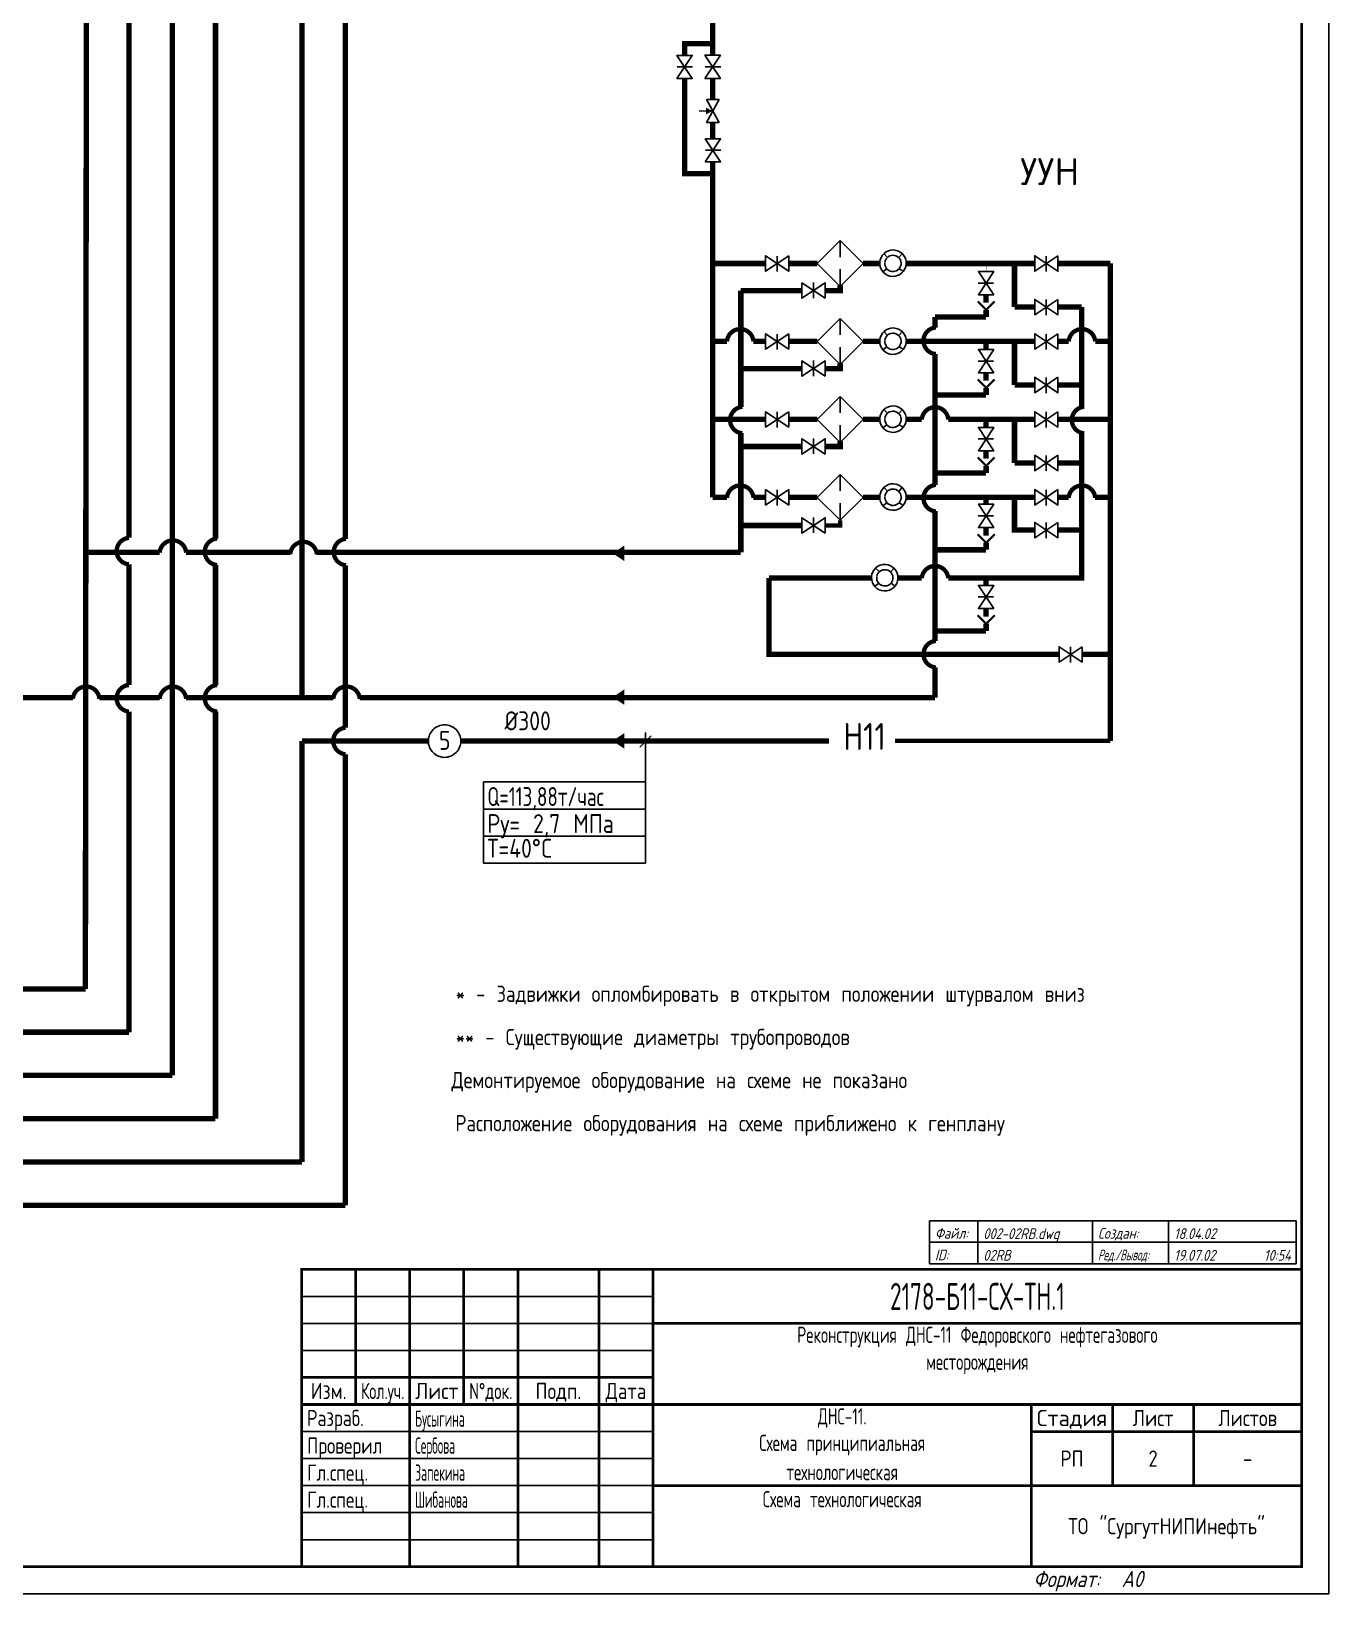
# Model space of a CAD drawing. Extents: x 0 to 118900, y 0 to 84100.
# Drawn here: x 94898 to 118900, y 0 to 28898 of the extents above; entities that cross this region are included whole.
import ezdxf
from ezdxf.enums import TextEntityAlignment as Align

# ---------------------------------------------------------------- set-up
doc = ezdxf.new("R2010")
doc.units = 0
doc.header["$LTSCALE"] = 1000
doc.layers.get('0').update_dxf_attribs({"linetype": 'CONTINUOUS'})
for name, color, linetype in [('LAYER1', 7, 'CONTINUOUS'), ('LAYER2', 7, 'CONTINUOUS'), ('TITLEBLK', 7, 'CONTINUOUS'), ('ВОДА', 135, 'CONTINUOUS'), ('ДРЕНАЖ', 112, 'CONTINUOUS'), ('НЕФТЬ', 14, 'CONTINUOUS')]:
    doc.layers.add(name, color=color, linetype=linetype)
doc.styles.get("Standard").update_dxf_attribs({"font": 'txt.shx', "width": 0.75})
doc.styles.add('TITLE', font='txt.shx', dxfattribs={"width": 0.8})

# ---------------------------------------------------------------- blocks, each defined once
blk = doc.blocks.new('AMW_TITLE')
for p, q in [((1115.153256973935, 69), (1145.305797613333, 69)), ((1145.305797613333, 69), (1183, 69)), ((1115.153256973935, 65), (1145.305797613333, 65)), ((1145.305797613333, 65), (1183, 65)), ((1115.153256973935, 61), (1145.305797613333, 61)), ((1145.305797613333, 61), (1183, 61)), ((999, 55), (1064, 55)), ((999, 50), (1064, 50)), ((999, 45), (1064, 45)), ((999, 35), (1064, 35)), ((999, 30), (1064, 30)), ((999, 25), (1064, 25)), ((999, 20), (1064, 20)), ((999, 15), (1064, 15)), ((999, 10), (1064, 10))]:
    blk.add_line(p, q)
blk.add_lwpolyline([(0, 0), (1189, 0), (1189, 841), (0, 841)], close=True)
at = {"const_width": 0.5}
blk.add_lwpolyline([(20, 5), (1184, 5), (1184, 836), (20, 836)], close=True, dxfattribs=at)
for points in [[(1115.153256973935, 69), (1115.153256973935, 60.99999999999999)], [(1124.091595345356, 69), (1124.091595345356, 60.99999999999999)], [(1145.305797613333, 69), (1145.305797613333, 60.99999999999999)], [(1159.379908699642, 69), (1159.379908699642, 60.99999999999999)], [(1183, 69), (1183, 60.99999999999999)]]:
    blk.add_lwpolyline(points)
for points in [[(1184, 59.99999999999999), (999, 59.99999999999999), (999, 4.999999999999993)], [(1009, 34.99999999999999), (1009, 59.99999999999999)], [(1019, 59.99999999999999), (1019, 4.999999999999993)], [(1029, 34.99999999999999), (1029, 59.99999999999999)], [(1039, 59.99999999999999), (1039, 4.999999999999993)], [(1054, 59.99999999999999), (1054, 4.999999999999993)], [(1064, 59.99999999999999), (1064, 4.999999999999993)], [(1184, 49.99999999999999), (1064, 49.99999999999999)], [(999, 39.99999999999999), (1064, 39.99999999999999)], [(1184, 34.99999999999999), (999, 34.99999999999999)], [(1134, 34.99999999999999), (1134, 4.999999999999993)], [(1149, 19.99999999999999), (1149, 34.99999999999999)], [(1164, 19.99999999999999), (1164, 34.99999999999999)], [(1184, 29.99999999999999), (1134, 29.99999999999999)], [(1184, 19.99999999999999), (1064, 19.99999999999999)]]:
    blk.add_lwpolyline(points, dxfattribs=at)
at = {"style": 'TITLE', "oblique": 15}
for s, height, width, p in [('Файл:', 2, 0.8, (1116.153256973935, 65.66666666666667)), ('Создан:', 2, 0.8, (1146.305797613333, 65.66666666666667)), ('ID:', 2, 0.8, (1116.153256973935, 61.66666666666666)), ('Ред./Вывод:', 2, 0.6, (1146.305797613333, 61.66666666666666)), ('Формат:', 3, 0.8, (1134.34658886331, 1.226865800694554))]:
    blk.add_text(s, height=height, dxfattribs=dict(at, width=width)).set_placement(p)
at = {"style": 'TITLE', "width": 0.8}
for s, p in [('Изм.', (1004, 36)), ('Подп.', (1046.5, 36)), ('Дата', (1059, 36)), ('Лист', (1156.5, 31)), ('Листов', (1174, 31)), ('ТО "СургутНИПИнефть"', (1159, 11))]:
    blk.add_text(s, height=3, dxfattribs=at).set_placement(p, align=Align.CENTER)
at = {"style": 'TITLE'}
for s, width, p, p2 in [('Кол.уч.', 0.5161290322580646, (1010, 36), (1018, 36)), ('Лист', 0.6956521739130435, (1020, 36), (1028, 36)), ('N%%dдок.', 0.5714285714285714, (1030, 36), (1038, 36)), ('Стадия', 0.7647058823529411, (1135, 31), (1148, 31))]:
    blk.add_text(s, height=3, dxfattribs=dict(at, width=width)).set_placement(p, p2, align=Align.FIT)
at = {"style": 'TITLE', "width": 0.75}
blk.add_text('Разраб.', height=3, dxfattribs=at).set_placement((1000, 31))
at = {"style": 'TITLE', "oblique": 15, "width": 0.8}
for tag, p in [('FILENAME', (1125.091595345356, 65)), ('FILEDATE', (1160.379908699642, 65)), ('ID', (1125.091595345356, 61)), ('EDITDATE', (1160.379908699642, 61))]:
    blk.add_attdef(tag, text='', height=2, dxfattribs=at).set_placement(p, align=Align.BOTTOM_LEFT)
blk.add_attdef('EDITTIME', text='', height=2, dxfattribs=at).set_placement((1182, 61), align=Align.BOTTOM_RIGHT)
at = {"style": 'TITLE'}
for tag, height, width, p in [('SHIFR', 5, 0.6, (1124, 55)), ('NAMEPROJ_1', 3, 0.65, (1124, 47.5)), ('NAMEPROJ_2', 3, 0.65, (1124, 42.5)), ('NAMEPROJ_3', 3, 0.65, (1124, 37.5)), ('NAMEOBJ_1', 3, 0.65, (1099, 32.5)), ('NAMEOBJ_2', 3, 0.65, (1099, 27.5)), ('STAD', 3, 0.8, (1141.5, 25)), ('SHEET', 3, 0.8, (1156.5, 25)), ('SHEETS', 3, 0.8, (1174, 25)), ('NAMEOBJ_3', 3, 0.65, (1099, 22.5)), ('NAMSHEET_1', 3, 0.65, (1099, 17.5)), ('NAMSHEET_2', 3, 0.65, (1099, 12.5)), ('NAMSHEET_3', 3, 0.65, (1099, 7.5))]:
    blk.add_attdef(tag, text='', height=height, dxfattribs=dict(at, width=width)).set_placement(p, align=Align.MIDDLE)
for tag, width, p in [('AUTHOR', 0.5, (1020, 30)), ('SPEC1', 0.75, (1000, 25)), ('RAZRAB1', 0.5, (1020, 25)), ('SPEC2', 0.75, (1000, 20)), ('RAZRAB2', 0.5, (1020, 20)), ('SPEC3', 0.75, (1000, 15)), ('RAZRAB3', 0.5, (1020, 15)), ('SPEC4', 0.75, (1000, 10)), ('RAZRAB4', 0.5, (1020, 10)), ('SPEC5', 0.75, (1000, 5)), ('RAZRAB5', 0.5, (1020, 5))]:
    blk.add_attdef(tag, text='', height=3, dxfattribs=dict(at, width=width)).set_placement(p, align=Align.BOTTOM_LEFT)
at = {"style": 'TITLE', "oblique": 15, "width": 0.8}
blk.add_attdef('FORMAT', (1150.668636300932, 1.226865800694554), '', height=3, dxfattribs=at)

msp = doc.modelspace()

# ---------------------------------------------------------------- linework, layer by layer
for p, q in [((109862.174808566, 25027.5927978839), (109437.9107399597, 24603.32872927817)), ((109862.174808566, 24722.51231572626), (109862.174808566, 25027.5927978839)), ((110286.4388771717, 24603.32872927817), (109862.174808566, 25027.5927978839)), ((109437.9107399597, 24603.32872927817), (109862.174808566, 24179.06466067247)), ((109862.174808566, 24179.06466067247), (110286.4388771717, 24603.32872927817)), ((109862.174808566, 24179.06466067247), (109862.174808566, 24495.38095971695)), ((109862.174808566, 23585.5927978839), (109437.9107399597, 23161.32872927817)), ((110286.4388771717, 23161.32872927817), (109862.174808566, 23585.5927978839)), ((109862.174808566, 23280.51231572626), (109862.174808566, 23585.5927978839)), ((109437.9107399597, 23161.32872927817), (109862.174808566, 22737.06466067247)), ((109862.174808566, 22737.06466067247), (110286.4388771717, 23161.32872927817)), ((109862.174808566, 22737.06466067247), (109862.174808566, 23053.38095971695)), ((109862.174808566, 22143.78835994263), (109437.9107399597, 21719.5242913369)), ((110286.4388771717, 21719.5242913369), (109862.174808566, 22143.78835994263)), ((109862.174808566, 21838.707877785), (109862.174808566, 22143.78835994263)), ((109437.9107399597, 21719.5242913369), (109862.174808566, 21295.2602227312)), ((109862.174808566, 21295.2602227312), (110286.4388771717, 21719.5242913369)), ((109862.174808566, 21295.2602227312), (109862.174808566, 21611.57652177568)), ((109862.174808566, 20702.00975728328), (109437.9107399597, 20277.74568867755)), ((110286.4388771717, 20277.74568867755), (109862.174808566, 20702.00975728328)), ((109862.174808566, 20399.15752075955), (109862.174808566, 20702.00975728328)), ((109437.9107399597, 20277.74568867755), (109862.174808566, 19853.48162007185)), ((109862.174808566, 19853.48162007185), (110286.4388771717, 20277.74568867755)), ((109862.174808566, 19853.48162007185), (109862.174808566, 20172.02616475083)), ((106259.3886859333, 15013.40489192314), (106259.3886859333, 15929.69753053595)), ((106154.1943379533, 15655.68366485547), (106366.3263723093, 15867.81569921144)), ((103264.9147434633, 15013.40489192314), (104125.7688649714, 15013.40489192314)), ((103264.9147434633, 14721.96486632155), (103264.9147434633, 15013.40489192314)), ((104125.7688649714, 15013.40489192314), (106259.3886859333, 15013.40489192314)), ((106259.3886859333, 15013.40489192314), (106259.3886859333, 13513.40489192314)), ((103264.9147434633, 14721.96486632155), (103264.9147434633, 13513.40489192314)), ((103264.9147434633, 14513.40489192315), (104125.7688649714, 14513.40489192314)), ((104125.7688649714, 14513.40489192314), (106259.3886859333, 14513.40489192314)), ((103264.9147434633, 14013.40489192314), (104125.7688649714, 14013.40489192314)), ((104125.7688649714, 14013.40489192314), (106259.3886859333, 14013.40489192314)), ((103264.9147434633, 13513.40489192314), (104125.7688649714, 13513.40489192314)), ((104125.7688649714, 13513.40489192314), (106259.3886859333, 13513.40489192314))]:
    msp.add_line(p, q)
at = {"color": 14, "const_width": 100}
for points in [[(97506.11038356839, 35454.5780448381), (97506.11038356839, 9585.987905429913)], [(100706.1103835684, 29920.39456020687), (100706.1103835684, 19510.09117758449)], [(100706.1103835684, 19022.73153981734), (100706.1103835684, 16017.15865429865)], [(100706.1103835684, 15527.60346861133), (100706.1103835684, 7185.98790542991)]]:
    msp.add_lwpolyline(points, dxfattribs=at)
at = {"color": 6, "const_width": 100}
for points in [[(99906.11038356839, 30742.77322935954), (99906.11038356839, 16573.46894242677)], [(95918.53008092701, 30171.63095109516), (95899.9666632559, 11185.98790542991)], [(108024.2845258442, 24101.37503753006), (108024.2845258442, 21949.03414162968)], [(112562.0145278326, 23744.20303004081), (112562.0145278326, 23612.3107315333)], [(112562.0145278326, 23612.3107315333), (111615.6214451863, 23612.3107315333)], [(112562.0145278326, 22302.20303004081), (112562.0145278326, 22170.3107315333)], [(112562.0145278326, 22170.3107315333), (111615.6214451863, 22170.3107315333)], [(108024.2845258442, 21466.1408043413), (108024.2845258442, 19258.68767371373)], [(112562.0145278326, 20860.39859209954), (112562.0145278326, 20728.50629359204)], [(112562.0145278326, 20728.50629359204), (111615.6214451863, 20728.50629359204)], [(112562.0145278326, 19439.09551391987), (112562.0145278326, 19307.20321541237)], [(97273.80359246812, 19258.68767371373), (95923.4143951482, 19258.68767371373)], [(99692.72681635071, 19258.68767371373), (97763.62462225577, 19258.68767371373)], [(108024.2845258442, 19258.68767371373), (100174.5479726412, 19258.68767371373)], [(112562.0145278326, 19307.20321541237), (111615.6214451863, 19307.20321541237)], [(112562.0145278326, 17939.92703926127), (112562.0145278326, 17808.03474075377)], [(112562.0145278326, 17808.03474075377), (111615.6214451863, 17808.03474075377)], [(89785.77508035088, 16573.46894242677), (95670.64474228815, 16573.46894242677)], [(96155.84851525638, 16573.46894242677), (97276.11222087783, 16573.46894242677)], [(97761.31599384606, 16573.46894242677), (100487.0471780572, 16573.46894242677)], [(100972.2509510255, 16573.46894242677), (111615.6214451863, 16573.46894242677)]]:
    msp.add_lwpolyline(points, dxfattribs=at)
at = {"color": 7, "const_width": 100}
for points in [[(96706.11038356839, 29929.01547561539), (96706.11038356839, 19529.11898523798)], [(98306.11038356839, 29919.72822380083), (98306.11038356839, 19511.61480044657)], [(96706.11038356839, 19038.51995482584), (96706.11038356839, 16806.95649665075)], [(98306.11038356839, 19029.23270301127), (98306.11038356839, 16802.84803016233)], [(96706.11038356839, 16316.35746623861), (96706.11038356839, 10385.98790542991)], [(98306.11038356839, 16320.46593272703), (98306.11038356839, 8785.987905429913)], [(99906.11038356839, 15773.46894242677), (99906.11038356839, 7985.987905429913)]]:
    msp.add_lwpolyline(points, dxfattribs=at)
for points, const_width in [([(107503.9287752702, 28455.07775129606), (107503.9287752702, 29122.90858056815)], 100), ([(107503.9287752702, 28666.33623253729), (106983.6343011871, 28666.33623253729), (106983.6343011871, 28450.99913418145)], 100), ([(106983.6343011871, 28021.85924749056), (106983.6343011871, 26266.15334664904), (107503.9287752702, 26266.15334664904)], 100), ([(106983.6343011871, 28021.85924749056), (106983.6343011871, 26266.15334664904)], 100), ([(107503.9287752702, 27634.18262406453), (107503.9287752702, 28025.9378646052)], 100), ([(107503.9287752702, 26911.14832904853), (107503.9287752702, 27213.41453141808)], 100), ([(107503.9287752702, 20277.7458890774), (107503.9287752702, 26482.00844235763)], 100), ([(108480.7204310613, 24603.32872927815), (107503.9287752702, 24603.32872927815)], 100), ([(109437.9107399599, 24603.32872927815), (108909.8603177522, 24603.32872927815)], 100), ([(110592.9419951732, 24603.32872927815), (110286.4388771716, 24603.32872927815)], 100), ([(113460.9196216955, 24603.32872927815), (111082.8727789895, 24603.32872927815)], 100), ([(113087.4461199745, 24603.32872927815), (113087.4461199745, 23797.3828940431)], 100), ([(114861.3699029192, 24603.32872927815), (113890.0595083864, 24603.32872927815)], 100), ([(114861.3699029192, 24603.32872927815), (114861.3699029192, 20277.7458890774)], 100), ([(113460.9196216955, 23797.3828940431), (113087.4461199745, 23797.3828940431)], 100), ([(114327.484138546, 23797.3828940431), (113890.0595083864, 23797.3828940431)], 100), ([(114327.484138546, 23797.3828940431), (114327.484138546, 21926.20855720472)], 100), ([(107767.6555722096, 23161.32872927815), (107503.9287752702, 23161.32872927815)], 100), ([(108480.7204310613, 23161.32872927815), (108258.3429043386, 23161.32872927815)], 100), ([(109437.9107399599, 23161.32872927815), (108909.8603177522, 23161.32872927815)], 100), ([(110592.9419951732, 23161.32872927815), (110286.4388771716, 23161.32872927815)], 100), ([(113460.9196216955, 23161.32872927815), (111082.8727789895, 23161.32872927815)], 100), ([(113087.4461199745, 23161.32872927815), (113087.4461199745, 22355.3828940431)], 100), ([(114088.9306877487, 23161.32872927815), (113890.0595083864, 23161.32872927815)], 100), ([(114861.3699029192, 23161.32872927815), (114579.6180198776, 23161.32872927815)], 100), ([(113460.9196216955, 22355.3828940431), (113087.4461199745, 22355.3828940431)], 100), ([(114327.484138546, 22355.3828940431), (113890.0595083864, 22355.3828940431)], 100), ([(108480.7204310613, 21719.52429133688), (107503.9287752702, 21719.52429133688)], 100), ([(109437.9107399599, 21719.52429133688), (108909.8603177522, 21719.52429133688)], 100), ([(110592.9419951732, 21719.52429133688), (110286.4388771716, 21719.52429133688)], 100), ([(111371.3470668867, 21719.52429133688), (111082.8727789895, 21719.52429133688)], 100), ([(113460.9196216955, 21719.52429133688), (111861.6354137053, 21719.52429133688)], 100), ([(113087.4461199745, 21719.52429133688), (113087.4461199745, 20913.57845610183)], 100), ([(114861.3699029192, 21719.52429133688), (113890.0595083864, 21719.52429133688)], 100), ([(114327.484138546, 21470.37205524023), (114327.484138546, 18787.31455777086), (111861.2220199532, 18787.31455777086)], 100), ([(113460.9196216955, 20913.57845610183), (113087.4461199745, 20913.57845610183)], 100), ([(114327.484138546, 20913.57845610183), (113890.0595083864, 20913.57845610183)], 100), ([(107768.4325029483, 20277.7458890774), (107503.9287752702, 20277.7458890774)], 100), ([(108480.7204310613, 20277.7458890774), (108257.5659735999, 20277.7458890774)], 100), ([(109437.9109403598, 20277.7458890774), (108909.8603177522, 20277.7458890774)], 100), ([(110593.3976795188, 20277.7458890774), (110286.4386767718, 20277.7458890774)], 100), ([(113460.9196216955, 20277.7458890774), (111083.3284633351, 20277.7458890774)], 100), ([(113087.4461199745, 20277.7458890774), (113087.4461199745, 19672.59433458401), (113460.9196216955, 19672.59433458401)], 100), ([(114089.7076184874, 20277.7458890774), (113890.0595083864, 20277.7458890774)], 100), ([(114861.3699029192, 20277.7458890774), (114578.841089139, 20277.7458890774)], 100), ([(114861.3699029192, 20277.7458890774), (114861.3699029192, 15773.46894242677)], 100), ([(113890.0595083864, 19672.59433458401), (114327.484138546, 19672.59433458401)], 100), ([(108544.3934265647, 18787.31455777086), (108544.3934265647, 17373.46894242677), (113911.7083699399, 17373.46894242677)], 100), ([(110441.739873715, 18787.31455777086), (108544.3934265647, 18787.31455777086)], 100), ([(111371.7604606387, 18787.31455777086), (110931.6706575314, 18787.31455777086)], 100), ([(114340.8482566308, 17373.46894242677), (114861.3699029192, 17373.46894242677)], 100), ([(99906.11038356839, 15773.46894242677), (102245.5043362352, 15773.46894242677)], 100), ([(102842.0300348729, 15773.46894242677), (109652.2546566713, 15773.46894242677)], 100), ([(110875.7826287978, 15773.46894242677), (114861.3699029192, 15773.46894242677)], 80)]:
    msp.add_lwpolyline(points, dxfattribs=dict(const_width=const_width))
for points in [[(106841.0732749038, 28021.85924749056), (107126.1953274704, 28450.99913418145), (106841.0732749038, 28450.99913418145), (107126.1953274704, 28021.85924749056), (106841.0732749038, 28021.85924749056)], [(107361.3677489869, 28025.9378646052), (107646.4898015534, 28455.07775129606), (107361.3677489869, 28455.07775129606), (107646.4898015534, 28025.9378646052), (107361.3677489869, 28025.9378646052)], [(107131.4023720899, 28238.05947341381), (106846.2803195234, 28238.05947341381)], [(107651.696846173, 28242.13809052844), (107366.5747936064, 28242.13809052844)], [(107098.0004539171, 28021.85924749056), (106860.4257849013, 28021.85924749056)], [(107618.2949280003, 28025.9378646052), (107380.7202589844, 28025.9378646052)], [(107623.9515579799, 27634.18262406453), (107386.376888964, 27213.41453141808)], [(107623.9515579799, 27213.41453141808), (107386.376888964, 27634.18262406453)], [(107623.9515579799, 27634.18262406453), (107386.376888964, 27634.18262406453)], [(107386.376888964, 27213.41453141808), (107623.9515579799, 27213.41453141808)], [(107365.7889307648, 26482.00844235763), (107650.9109833313, 26911.14832904853), (107365.7889307648, 26911.14832904853), (107650.9109833313, 26482.00844235763), (107365.7889307648, 26482.00844235763)], [(107656.1180279508, 26698.20866828089), (107370.9959753843, 26698.20866828089)], [(107622.7161097781, 26482.00844235763), (107385.1414407623, 26482.00844235763)], [(107503.9287752702, 26482.00844235763), (107503.9287752702, 23465.67066382725)], [(108909.8603177522, 24745.88975556139), (108480.7204310613, 24460.7677029949), (108480.7204310613, 24745.88975556139), (108909.8603177522, 24460.7677029949), (108909.8603177522, 24745.88975556139)], [(108693.660091829, 24455.56065837532), (108693.660091829, 24740.68271094187)], [(108909.8603177522, 24488.96257654806), (108909.8603177522, 24726.53724556392)], [(110727.7783526612, 24728.02949223504), (110673.9769897417, 24779.96426253089)], [(110944.9059043868, 24712.6411411818), (110998.7075902399, 24770.34629371127)], [(113890.0595083864, 24745.88975556139), (113460.9196216955, 24460.7677029949), (113460.9196216955, 24745.88975556139), (113890.0595083864, 24460.7677029949), (113890.0595083864, 24745.88975556139)], [(113673.8592824631, 24455.56065837532), (113673.8592824631, 24740.68271094187)], [(113890.0595083864, 24488.96257654806), (113890.0595083864, 24726.53724556392)], [(110723.9354443004, 24502.97859925364), (110648.9977624624, 24447.19690746871)], [(110956.434952403, 24504.90205999818), (111012.157769503, 24464.50805416924)], [(112704.1807949377, 24024.7837419754), (112419.0587423712, 24453.92362866629), (112704.1807949377, 24453.92362866629), (112419.0587423712, 24024.7837419754), (112704.1807949377, 24024.7837419754)], [(109584.4678136458, 23958.81401124681), (109155.3279269548, 24243.93606381331), (109155.3279269548, 23958.81401124681), (109584.4678136458, 24243.93606381331), (109584.4678136458, 23958.81401124681)], [(109368.2675877225, 24249.14310843289), (109368.2675877225, 23964.02105586635)], [(112413.8516977516, 24240.98396789866), (112698.9737503182, 24240.98396789866)], [(112447.2536159244, 24024.7837419754), (112684.8282849402, 24024.7837419754)], [(113890.0595083864, 23939.94392032635), (113460.9196216955, 23654.82186775985), (113460.9196216955, 23939.94392032635), (113890.0595083864, 23654.82186775985), (113890.0595083864, 23939.94392032635)], [(113673.8592824631, 23649.61482314027), (113673.8592824631, 23934.73687570681)], [(113890.0595083864, 23683.01674131301), (113890.0595083864, 23920.59141032886)], [(108909.8603177522, 23303.88975556139), (108480.7204310613, 23018.7677029949), (108480.7204310613, 23303.88975556139), (108909.8603177522, 23018.7677029949), (108909.8603177522, 23303.88975556139)], [(108693.660091829, 23013.56065837532), (108693.660091829, 23298.68271094187)], [(108909.8603177522, 23046.96257654806), (108909.8603177522, 23284.53724556392)], [(110727.7783526612, 23286.02949223504), (110673.9769897417, 23337.96426253089)], [(110944.9059043868, 23270.6411411818), (110998.7075902399, 23328.34629371127)], [(113890.0595083864, 23303.88975556139), (113460.9196216955, 23018.7677029949), (113460.9196216955, 23303.88975556139), (113890.0595083864, 23018.7677029949), (113890.0595083864, 23303.88975556139)], [(113673.8592824631, 23013.56065837532), (113673.8592824631, 23298.68271094187)], [(113890.0595083864, 23046.96257654806), (113890.0595083864, 23284.53724556392)], [(110723.9354443004, 23060.97859925364), (110648.9977624624, 23005.19690746871)], [(110956.434952403, 23062.90205999818), (111012.157769503, 23022.50805416924)], [(112704.1807949377, 22582.7837419754), (112419.0587423712, 23011.92362866629), (112704.1807949377, 23011.92362866629), (112419.0587423712, 22582.7837419754), (112704.1807949377, 22582.7837419754)], [(109584.4678136458, 22516.81401124681), (109155.3279269548, 22801.93606381331), (109155.3279269548, 22516.81401124681), (109584.4678136458, 22801.93606381331), (109584.4678136458, 22516.81401124681)], [(109368.2675877225, 22807.14310843289), (109368.2675877225, 22522.02105586635)], [(112413.8516977516, 22798.98396789866), (112698.9737503182, 22798.98396789866)], [(112447.2536159244, 22582.7837419754), (112684.8282849402, 22582.7837419754)], [(113890.0595083864, 22497.94392032635), (113460.9196216955, 22212.82186775985), (113460.9196216955, 22497.94392032635), (113890.0595083864, 22212.82186775985), (113890.0595083864, 22497.94392032635)], [(113673.8592824631, 22207.61482314027), (113673.8592824631, 22492.73687570681)], [(113890.0595083864, 22241.01674131301), (113890.0595083864, 22478.59141032886)], [(108909.8603177522, 21862.08531762013), (108480.7204310613, 21576.96326505363), (108480.7204310613, 21862.08531762013), (108909.8603177522, 21576.96326505363), (108909.8603177522, 21862.08531762013)], [(108693.660091829, 21571.75622043405), (108693.660091829, 21856.8782730006)], [(108909.8603177522, 21605.1581386068), (108909.8603177522, 21842.73280762265)], [(110727.7783526612, 21844.22505429377), (110673.9769897417, 21896.15982458962)], [(110944.9059043868, 21828.83670324054), (110998.7075902399, 21886.54185577)], [(113890.0595083864, 21862.08531762013), (113460.9196216955, 21576.96326505363), (113460.9196216955, 21862.08531762013), (113890.0595083864, 21576.96326505363), (113890.0595083864, 21862.08531762013)], [(113673.8592824631, 21571.75622043405), (113673.8592824631, 21856.8782730006)], [(113890.0595083864, 21605.1581386068), (113890.0595083864, 21842.73280762265)], [(110723.9354443004, 21619.17416131237), (110648.9977624624, 21563.39246952745)], [(110956.434952403, 21621.09762205691), (111012.157769503, 21580.70361622797)], [(112704.1807949377, 21140.97930403413), (112419.0587423712, 21570.11919072502), (112704.1807949377, 21570.11919072502), (112419.0587423712, 21140.97930403413), (112704.1807949377, 21140.97930403413)], [(109584.4678136458, 21075.00957330554), (109155.3279269548, 21360.13162587204), (109155.3279269548, 21075.00957330554), (109584.4678136458, 21360.13162587204), (109584.4678136458, 21075.00957330554)], [(109368.2675877225, 21365.33867049162), (109368.2675877225, 21080.21661792508)], [(112413.8516977516, 21357.1795299574), (112698.9737503182, 21357.1795299574)], [(112447.2536159244, 21140.97930403413), (112684.8282849402, 21140.97930403413)], [(113890.0595083864, 21056.13948238508), (113460.9196216955, 20771.01742981858), (113460.9196216955, 21056.13948238508), (113890.0595083864, 20771.01742981858), (113890.0595083864, 21056.13948238508)], [(113673.8592824631, 20765.810385199), (113673.8592824631, 21050.93243776554)], [(113890.0595083864, 20799.21230337174), (113890.0595083864, 21036.78697238759)], [(108909.8603177522, 20420.30691536065), (108480.7204310613, 20135.18486279415), (108480.7204310613, 20420.30691536065), (108909.8603177522, 20135.18486279415), (108909.8603177522, 20420.30691536065)], [(108693.660091829, 20129.97781817457), (108693.660091829, 20415.09987074112)], [(108909.8603177522, 20163.37973634731), (108909.8603177522, 20400.95440536317)], [(110728.2340370068, 20402.44665203429), (110674.4326740873, 20454.38142233013)], [(110945.3615887324, 20387.05830098106), (110999.1632745854, 20444.76345351051)], [(113890.0595083864, 20420.30691536065), (113460.9196216955, 20135.18486279415), (113460.9196216955, 20420.30691536065), (113890.0595083864, 20135.18486279415), (113890.0595083864, 20420.30691536065)], [(113673.8592824631, 20129.97781817457), (113673.8592824631, 20415.09987074112)], [(113890.0595083864, 20163.37973634731), (113890.0595083864, 20400.95440536317)], [(110724.3911286459, 20177.3957590529), (110649.453446808, 20121.61406726797)], [(110956.8906367486, 20179.31921979742), (111012.6134538486, 20138.92521396849)], [(112704.1807949377, 19719.67622585446), (112419.0587423712, 20148.81611254536), (112704.1807949377, 20148.81611254536), (112419.0587423712, 19719.67622585446), (112704.1807949377, 19719.67622585446)], [(109584.4678136458, 19614.52087176003), (109155.3279269548, 19899.64292432652), (109155.3279269548, 19614.52087176003), (109584.4678136458, 19899.64292432652), (109584.4678136458, 19614.52087176003)], [(109368.2675877225, 19904.8499689461), (109368.2675877225, 19619.72791637956)], [(112413.8516977516, 19935.87645177773), (112698.9737503182, 19935.87645177773)], [(112447.2536159244, 19719.67622585446), (112684.8282849402, 19719.67622585446)], [(113890.0595083864, 19815.15536086726), (113460.9196216955, 19530.03330830076), (113460.9196216955, 19815.15536086726), (113890.0595083864, 19530.03330830076), (113890.0595083864, 19815.15536086726)], [(113673.8592824631, 19524.82626368119), (113673.8592824631, 19809.94831624773)], [(113890.0595083864, 19558.22818185393), (113890.0595083864, 19795.80285086978)], [(110576.5762312031, 18912.01532072776), (110522.7748682836, 18963.95009102361)], [(110793.7037829287, 18896.62696967453), (110847.5054687817, 18954.33212220399)], [(110572.7333228422, 18686.96442774636), (110497.7956410043, 18631.18273596144)], [(110805.2328309449, 18688.8878884909), (110860.9556480448, 18648.49388266196)], [(112704.1807949377, 18220.50775119586), (112419.0587423712, 18649.64763788676), (112704.1807949377, 18649.64763788676), (112419.0587423712, 18220.50775119586), (112704.1807949377, 18220.50775119586)], [(112413.8516977516, 18436.70797711913), (112698.9737503182, 18436.70797711913)], [(112447.2536159244, 18220.50775119586), (112684.8282849402, 18220.50775119586)], [(114340.8482566308, 17516.02996871002), (113911.7083699399, 17230.90791614352), (113911.7083699399, 17516.02996871002), (114340.8482566308, 17230.90791614352), (114340.8482566308, 17516.02996871002)], [(114124.6480307075, 17225.70087152394), (114124.6480307075, 17510.82292409049)], [(114340.8482566308, 17259.10278969668), (114340.8482566308, 17496.67745871254)]]:
    msp.add_lwpolyline(points)
for points in [[(110593.2530765571, 24621.5567616867, -185.7604590698016), (110593.0236008458, 24616.28597062303)], [(110690.3627285541, 24633.09819125084, -51.68924358900681), (110688.6354807541, 24621.5567616867)], [(110593.2530765571, 23179.5567616867, -185.7604590698016), (110593.0236008458, 23174.28597062303)], [(110690.3627285541, 23191.09819125084, -51.68924358900681), (110688.6354807541, 23179.5567616867)], [(110593.2530765571, 21737.75232374543, -185.7604590698016), (110593.0236008458, 21732.48153268176)], [(110690.3627285541, 21749.29375330958, -51.68924358900681), (110688.6354807541, 21737.75232374543)], [(110593.7087609027, 20295.97392148594, -185.7604590698016), (110593.4792851913, 20290.70313042227)], [(110690.8184128997, 20307.51535105008, -51.68924358900681), (110689.0911650997, 20295.97392148594)], [(110442.0509550989, 18805.54259017942, -185.7604590698016), (110441.8214793876, 18800.27179911575)], [(110539.160607096, 18817.08401974356, -51.68924358900681), (110537.4333592959, 18805.54259017942)]]:
    msp.add_lwpolyline(points, format="xyb")
at = {"layer": 'LAYER1'}
msp.add_lwpolyline([(107379.0604768869, 27423.37796996396, 125, 0, 0), (107502.6933270684, 27423.79857774129, 0, 0, 0)], format="xyseb", dxfattribs=at)
msp.add_lwpolyline([(107502.6933270684, 27423.79857774129), (107255.4276267053, 27422.95736218654)], dxfattribs=at)
at = {"layer": 'LAYER2', "color": 7, "const_width": 80}
for points in [[(107767.6555722096, 23161.32872927815, -0.930729749213274), (108258.3429043386, 23161.32872927815)], [(114088.9306877487, 23161.32872927815, -0.930729749213274), (114579.6180198777, 23161.32872927815)], [(111371.1475742315, 21716.93848549895, -0.930729749213274), (111861.8349063604, 21716.93848549895)], [(114374.918866451, 21462.24380692102, -0.930729749213274), (114374.918866451, 21952.93113904996)], [(107767.6555722096, 20269.07973848211, -0.930729749213274), (108258.3429043386, 20269.07973848211)], [(114088.9306877487, 20269.07973848211, -0.930729749213274), (114579.6180198777, 20269.07973848211)], [(96706.71448068705, 19038.47580396743, -0.930729749213274), (96706.71448068705, 19529.16313609638)], [(98336.76460141537, 19025.08008566445, -0.930729749213274), (98336.76460141537, 19515.76741779339)], [(111371.1475742315, 18780.22183482291, -0.930729749213274), (111861.8349063604, 18780.22183482291)], [(96706.71448068705, 16316.3133153802, -0.930729749213274), (96706.71448068705, 16807.00064750915)], [(98336.76460141537, 16316.3133153802, -0.930729749213274), (98336.76460141537, 16807.00064750915)]]:
    msp.add_lwpolyline(points, format="xyb", dxfattribs=at)
at = {"layer": 'LAYER2', "color": 6, "const_width": 80}
for points in [[(111631.2962810181, 22928.5240375281, -0.930729749213274), (111631.2962810181, 23419.21136965704)], [(108053.6437509119, 21462.24380692102, -0.930729749213274), (108053.6437509119, 21952.93113904996)], [(111631.2962810181, 20017.85356314182, -0.930729749213274), (111631.2962810181, 20508.54089527077)], [(97273.37044129748, 19253.44415611116, -0.930729749213274), (97764.05777342642, 19253.44415611116)], [(99688.29372843151, 19226.65291708213, -0.930729749213274), (100178.9810605605, 19226.65291708213)], [(111631.2962810181, 17131.55993725859, -0.930729749213274), (111631.2962810181, 17622.24726938753)], [(95667.9029627078, 16550.49385413257, -0.930729749213274), (96158.59029483674, 16550.49385413257)], [(97273.37044129748, 16550.49385413257, -0.930729749213274), (97764.05777342642, 16550.49385413257)], [(100484.3053984769, 16550.49385413257, -0.930729749213274), (100974.9927306058, 16550.49385413257)]]:
    msp.add_lwpolyline(points, format="xyb", dxfattribs=at)
at = {"layer": 'LAYER2', "color": 14, "const_width": 80}
for points in [[(100722.0148186876, 19021.06769263644, -0.930729749213274), (100722.0148186876, 19511.75502476539)], [(100712.7351809799, 15527.03739539052, -0.930729749213274), (100712.7351809799, 16017.72472751947)]]:
    msp.add_lwpolyline(points, format="xyb", dxfattribs=at)
at = {"layer": 'ВОДА', "color": 6, "const_width": 100}
msp.add_lwpolyline([(95906.11038356839, 11185.98790542991), (48378.75921083707, 11185.98790542991)], dxfattribs=at)
at = {"layer": 'ВОДА', "color": 7, "const_width": 100}
msp.add_lwpolyline([(96706.11038356839, 10385.98790542991), (75743.17032039119, 10385.98790542991)], dxfattribs=at)
at = {"layer": 'ВОДА', "color": 14, "const_width": 100}
for points in [[(97506.11038356839, 9585.987905429913), (75261.90635082162, 9585.987905429913)], [(100706.1103835684, 7185.987905429913), (70726.81663642422, 7185.987905429913)]]:
    msp.add_lwpolyline(points, dxfattribs=at)
at = {"layer": 'ВОДА', "color": 0, "const_width": 100}
for points in [[(98306.11038356839, 8785.987905429913), (75743.26496519062, 8785.987905429913)], [(99906.11038356839, 7985.987905429913), (41153.25922482897, 7985.987905429913)]]:
    msp.add_lwpolyline(points, dxfattribs=at)
at = {"layer": 'ДРЕНАЖ', "color": 6}
for points, const_width in [([(112561.6197686545, 24585.61341243975), (112561.6197686545, 24453.92362866629)], 10), ([(109155.3279269548, 24101.37503753006), (108024.2845258442, 24101.37503753006)], 100), ([(109862.1748085658, 24197.7751603582), (109862.1748085658, 24101.37503753006), (109584.4678136458, 24101.37503753006)], 100), ([(112561.6197686545, 24024.7837419754), (112561.6197686545, 23876.26637636383)], 100), ([(112405.1914292727, 23901.02612860065), (112572.8041092622, 23733.4134486112)], 40), ([(112552.1526521334, 23733.11623533698), (112719.7653321228, 23900.72891532643)], 40), ([(111615.6214451863, 23612.3107315333), (111615.6214451863, 23417.57900659154)], 100), ([(112561.6197686545, 23143.61341243975), (112561.6197686545, 23011.92362866629)], 100), ([(111615.6214451863, 22930.15640059361), (111615.6214451863, 20506.90853220526)], 100), ([(109155.3279269548, 22659.37503753006), (108024.2845258442, 22659.37503753006)], 100), ([(109862.1748085658, 22755.7751603582), (109862.1748085658, 22659.37503753006), (109584.4678136458, 22659.37503753006)], 100), ([(112561.6197686545, 22582.7837419754), (112561.6197686545, 22434.26637636383)], 100), ([(112405.1914292727, 22459.02612860065), (112572.8041092622, 22291.4134486112)], 40), ([(112552.1526521334, 22291.11623533698), (112719.7653321228, 22458.72891532643)], 40), ([(112561.6197686545, 21701.80897449848), (112561.6197686545, 21570.11919072502)], 100), ([(109155.3279269548, 21217.57059958879), (108024.2845258442, 21217.57059958879)], 100), ([(109862.1748085658, 21313.97072241693), (109862.1748085658, 21217.57059958879), (109584.4678136458, 21217.57059958879)], 100), ([(112561.6197686545, 21140.97930403413), (112561.6197686545, 20992.46193842256)], 100), ([(112405.1914292727, 21017.22169065938), (112572.8041092622, 20849.60901066993)], 40), ([(112552.1526521334, 20849.31179739571), (112719.7653321228, 21016.92447738516)], 40), ([(112561.6197686545, 20280.50589631881), (112561.6197686545, 20148.81611254536)], 100), ([(111615.6214451863, 20027.92771389516), (111615.6214451863, 17620.61490632203)], 100), ([(109155.3279269548, 19757.08189804327), (108024.2845258442, 19757.08189804327)], 100), ([(109862.1748085658, 19853.48202087142), (109862.1748085658, 19757.08189804327), (109584.4678136458, 19757.08189804327)], 80), ([(112561.6197686545, 19719.67622585446), (112561.6197686545, 19571.1588602429)], 100), ([(112405.1914292727, 19595.91861247971), (112572.8041092622, 19428.30593249026)], 40), ([(112552.1526521334, 19428.00871921605), (112719.7653321228, 19595.6213992055)], 40), ([(112561.6197686545, 18781.33742166021), (112561.6197686545, 18649.64763788676)], 100), ([(112561.6197686545, 18220.50775119586), (112561.6197686545, 18071.99038558429)], 100), ([(112405.1914292727, 18096.75013782111), (112572.8041092622, 17929.13745783166)], 40), ([(112552.1526521334, 17928.84024455745), (112719.7653321228, 18096.45292454689)], 40), ([(111615.6214451863, 17133.19230032409), (111615.6214451863, 16573.46894242677)], 100)]:
    msp.add_lwpolyline(points, dxfattribs=dict(at, const_width=const_width))
at = {"layer": 'НЕФТЬ', "color": 6}
for points in [[(105654.7734344539, 19242.18385590563, 0, 285, 0), (105867.7734344539, 19242.18385590563, 285, 285, 0)], [(105654.7734344539, 16582.60040305828, 0, 285, 0), (105867.7734344539, 16582.60040305828, 285, 285, 0)]]:
    msp.add_lwpolyline(points, format="xyseb", dxfattribs=at)
at = {"layer": 'НЕФТЬ', "color": 7}
msp.add_lwpolyline([(102543.767185554, 16069.2880478995, 0.09849140335710892), (102428.9621558445, 16046.4519076529, 0.09849140335718846), (102331.6351511981, 15981.42008225548, 0.09849140335703171), (102266.6033258007, 15884.09307760909, 0.09849140335712778), (102243.767185554, 15769.2880478995, 0.09849140335696199), (102266.6033258006, 15654.48301818982, 0.09849140335674404), (102331.6351511981, 15557.15601354352, 0.09849140335697942), (102428.9621558444, 15492.1241881461, 0.09849140335703548), (102543.767185554, 15469.2880478995, 0.09849140335714567), (102658.5722152635, 15492.1241881461, 0.09849140335729306), (102755.89921991, 15557.15601354352, 0.09849140335729283), (102820.9310453074, 15654.48301818997, 0.09849140335734918), (102843.767185554, 15769.2880478995, 0.09849140335722013), (102820.9310453074, 15884.09307760909, 0.09849140335710914), (102755.89921991, 15981.42008225548, 0.09849140335729316), (102658.5722152636, 16046.45190765282, 0.09849140335740479)], format="xyb", close=True, dxfattribs=at)
at = {"layer": 'НЕФТЬ', "color": 0}
msp.add_lwpolyline([(105654.7734344539, 15773.69202483879, 0, 285, 0), (105867.7734344539, 15773.69202483879, 285, 285, 0)], format="xyseb", dxfattribs=at)

# ---------------------------------------------------------------- block references
at = {"layer": 'TITLEBLK', "color": 0, "xscale": 100, "yscale": 100, "zscale": 100}
msp.add_blockref('AMW_TITLE', (0, 0), dxfattribs=at).add_auto_attribs({'EDITDATE': '19.07.02', 'FILEDATE': '18.04.02', 'ID': '02RB', 'FILENAME': '002-02RB.dwg', 'EDITTIME': '10:54', 'SHIFR': '2178-Б11-СХ-ТН.1', 'NAMEPROJ_2': 'месторождения', 'NAMEPROJ_1': 'Реконструкция ДНС-11 Федоровского нефтегазового', 'FORMAT': 'A0', 'NAMSHEET_1': 'Схема технологическая', 'SHEETS': '-', 'SHEET': '2', 'STAD': 'РП', 'NAMEOBJ_3': 'технологическая', 'NAMEOBJ_2': 'Схема принципиальная', 'NAMEOBJ_1': 'ДНС-11.', 'RAZRAB3': 'Шибанова', 'SPEC3': 'Гл.спец.', 'SPEC2': 'Гл.спец.', 'SPEC1': 'Проверил', 'RAZRAB2': 'Запекина', 'RAZRAB1': 'Сербова', 'AUTHOR': 'Бусыгина'})

# ---------------------------------------------------------------- texts
msp.add_text('УУН', height=500).set_placement((113191.3366987247, 26052.3214526697))
at = {"color": 7, "width": 0.8}
msp.add_text('%%C300', height=350, dxfattribs=at).set_placement((103652.7321831929, 15969.27386809143))
for s, height, width, p in [('5', 350, 0.8, (102441.2738808739, 15606.50531994143)), ('Н11', 500, 0.8, (109919.4716859109, 15606.41923703849)), ('Q=113,88т/час', 350, 0.7, (103334.7809218788, 14568.96214053543)), ('Ру= 2,7 МПа', 350, 0.8, (103334.7809218788, 14068.96214053543)), ('Т=40%%dC', 350, 0.8, (103334.7809218788, 13612.59075474132)), ('* - Задвижки опломбировать в открытом положении штурвалом вниз', 300, 0.8, (102750.6927115712, 10946.18947245476)), ('** - Существующие диаметры трубопроводов', 300, 0.8, (102750.6927115712, 10146.18947245476)), ('Демонтируемое оборудование на схеме не показано', 300, 0.8, (102671.0483098357, 9350.163864027363)), ('Расположение оборудования на схеме приближено к генплану', 300, 0.8, (102743.5144325335, 8553.452711186415))]:
    msp.add_text(s, height=height, dxfattribs=dict(width=width)).set_placement(p)

doc.saveas('drawing.dxf')
